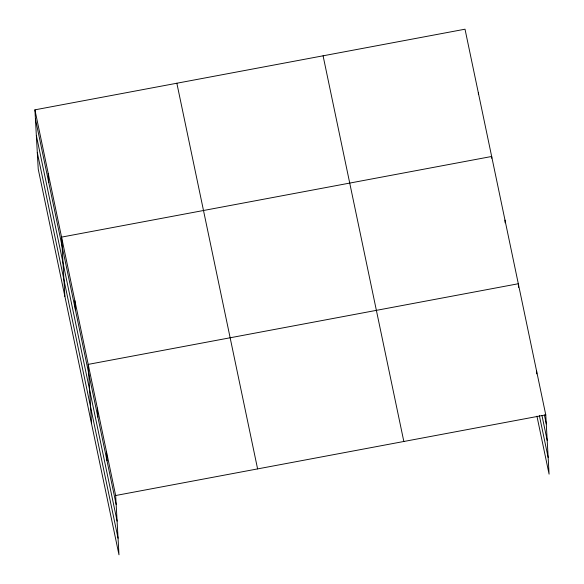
<?xml version="1.0" encoding="UTF-8"?>
<svg xmlns="http://www.w3.org/2000/svg" width="584" height="584" viewBox="0 0 584 584"><rect width="100%" height="100%" fill="white"/><g stroke="black" fill="none" stroke-linecap="round" stroke-linejoin="round"><path stroke-width="0.88" d="M34.916 109.843L115.661 495.517L118.983 554.8L38.23 169.126L34.916 109.843L465.017 29.2L545.77 414.874L549.084 474.157L536.944 416.18M115.661 495.517L545.77 414.874M544.405 414.99L546.274 423.911M541.974 415.516L547.201 440.497M539.382 415.655L548.157 457.579M323.083 55.809L403.836 441.489M176.85 83.227L257.602 468.901M35.42 118.88L116.172 504.554M36.347 135.459L117.099 521.132M37.303 152.541L118.056 538.222M536.616 371.168L536.769 373.877M518.519 287.357L518.315 283.744L88.213 364.387L91.527 423.67M504.992 220.11L505.145 222.818M491.772 158.279L491.67 156.475L61.561 237.111L64.875 296.395M478.347 92.834L478.442 94.645M106.514 451.804L107.018 460.842M97.36 408.092L97.864 417.129M74.883 300.745L75.394 309.79M48.238 173.477L48.742 182.515"/></g></svg>
